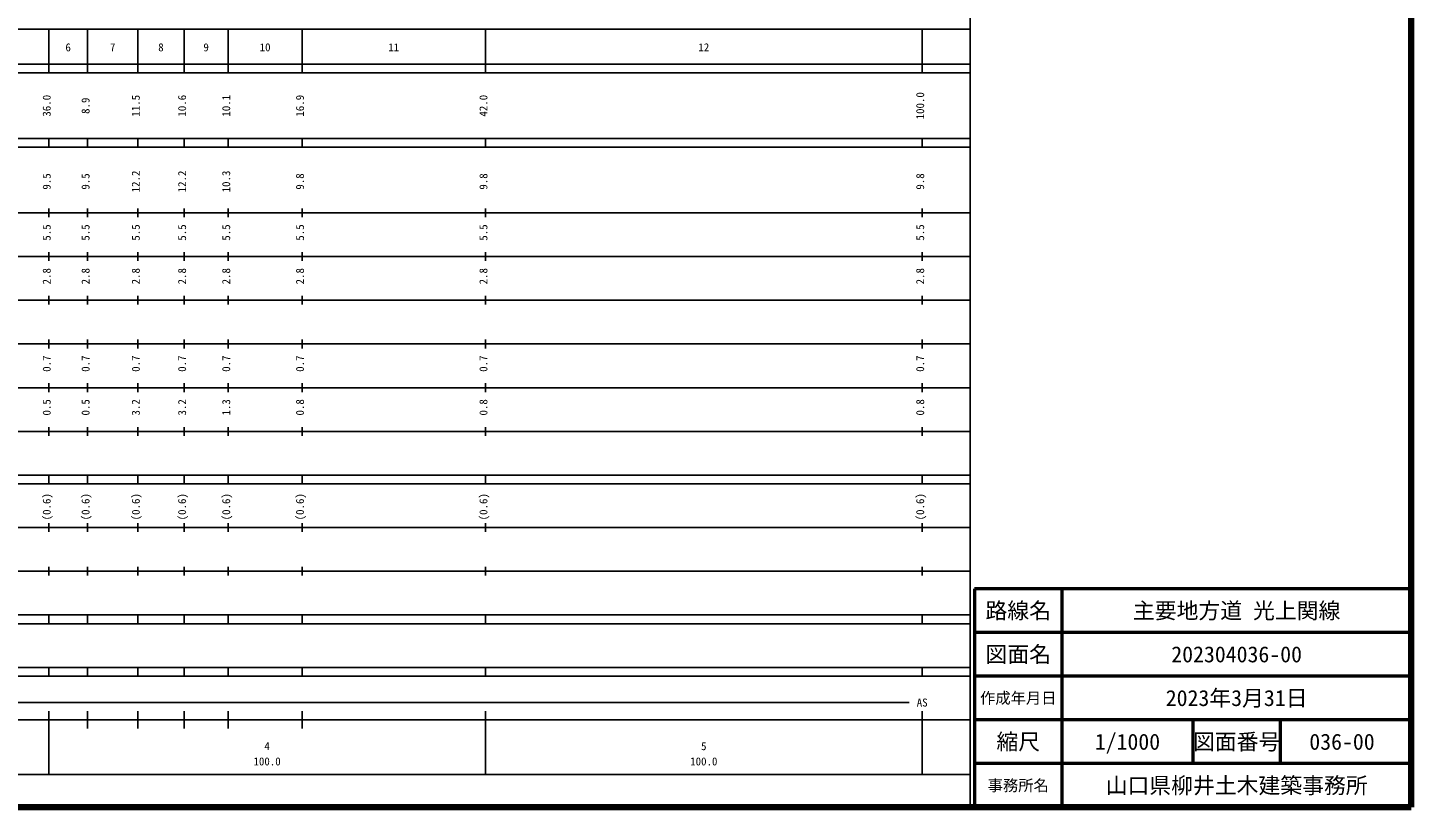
# Model space of a CAD drawing. Units: millimetres on the paper, enlarged 1000 times. Extents: x 40000 to 680000, y 20000 to 380000.
# Drawn here: x 363184 to 680000, y 20000 to 198357 of the extents above; entities that cross this region are included whole.
import ezdxf
from ezdxf.enums import TextEntityAlignment as Align

# ---------------------------------------------------------------- set-up
doc = ezdxf.new("R2010")
doc.units = ezdxf.units.MM
doc.header["$LTSCALE"] = 1000
for name, color, linetype, lineweight in [('M-TTL', 2, 'Continuous', 140), ('M-TTL-BAND', 7, 'Continuous', 25), ('M-TTL-FRAM', 2, 'Continuous', 50), ('M-TTL-LINE', 7, 'Continuous', 50)]:
    doc.layers.add(name, color=color, linetype=linetype, lineweight=lineweight)
doc.layers.add('M-TTL-TXT', color=7, linetype='Continuous')
doc.styles.add('ＭＳ ゴシック', font='')
doc.styles.get('ＭＳ ゴシック').set_extended_font_data('MS Gothic')

msp = doc.modelspace()

# ---------------------------------------------------------------- linework, layer by layer
at = {"layer": 'M-TTL'}
for p, q in [((680000, 20000), (680000, 380000)), ((40000, 20000), (680000, 20000))]:
    msp.add_line(p, q, dxfattribs=at)
at = {"layer": 'M-TTL-BAND'}
for p, q in [((579000, 20000), (579000, 370000)), ((68000, 198000), (579000, 198000)), ((368000, 188000), (368000, 198000)), ((376900, 188000), (376900, 198000)), ((388400, 188000), (388400, 198000)), ((399000, 188000), (399000, 198000)), ((409100, 188000), (409100, 198000)), ((426000, 188000), (426000, 198000)), ((468000, 188000), (468000, 198000)), ((568000, 188000), (568000, 198000)), ((40000, 190000), (579000, 190000)), ((40000, 188000), (579000, 188000)), ((40000, 173000), (579000, 173000)), ((368000, 171000), (368000, 173000)), ((376900, 171000), (376900, 173000)), ((388400, 171000), (388400, 173000)), ((399000, 171000), (399000, 173000)), ((409100, 171000), (409100, 173000)), ((426000, 171000), (426000, 173000)), ((468000, 171000), (468000, 173000)), ((568000, 171000), (568000, 173000)), ((40000, 171000), (579000, 171000)), ((40000, 156000), (579000, 156000)), ((368000, 155000), (368000, 157000)), ((376900, 155000), (376900, 157000)), ((388400, 155000), (388400, 157000)), ((399000, 155000), (399000, 157000)), ((409100, 155000), (409100, 157000)), ((426000, 155000), (426000, 157000)), ((468000, 155000), (468000, 157000)), ((568000, 155000), (568000, 157000)), ((46000, 146000), (579000, 146000)), ((368000, 145000), (368000, 147000)), ((376900, 145000), (376900, 147000)), ((388400, 145000), (388400, 147000)), ((399000, 145000), (399000, 147000)), ((409100, 145000), (409100, 147000)), ((426000, 145000), (426000, 147000)), ((468000, 145000), (468000, 147000)), ((568000, 145000), (568000, 147000)), ((368000, 135000), (368000, 137000)), ((376900, 135000), (376900, 137000)), ((388400, 135000), (388400, 137000)), ((399000, 135000), (399000, 137000)), ((409100, 135000), (409100, 137000)), ((426000, 135000), (426000, 137000)), ((468000, 135000), (468000, 137000)), ((568000, 135000), (568000, 137000)), ((52000, 136000), (579000, 136000)), ((368000, 125000), (368000, 127000)), ((376900, 125000), (376900, 127000)), ((388400, 125000), (388400, 127000)), ((399000, 125000), (399000, 127000)), ((409100, 125000), (409100, 127000)), ((426000, 125000), (426000, 127000)), ((468000, 125000), (468000, 127000)), ((568000, 125000), (568000, 127000)), ((46000, 126000), (579000, 126000)), ((52000, 116000), (579000, 116000)), ((368000, 115000), (368000, 117000)), ((376900, 115000), (376900, 117000)), ((388400, 115000), (388400, 117000)), ((399000, 115000), (399000, 117000)), ((409100, 115000), (409100, 117000)), ((426000, 115000), (426000, 117000)), ((468000, 115000), (468000, 117000)), ((568000, 115000), (568000, 117000)), ((46000, 106000), (579000, 106000)), ((368000, 105000), (368000, 107000)), ((376900, 105000), (376900, 107000)), ((388400, 105000), (388400, 107000)), ((399000, 105000), (399000, 107000)), ((409100, 105000), (409100, 107000)), ((426000, 105000), (426000, 107000)), ((468000, 105000), (468000, 107000)), ((568000, 105000), (568000, 107000)), ((40000, 96000), (579000, 96000)), ((368000, 94000), (368000, 96000)), ((376900, 94000), (376900, 96000)), ((388400, 94000), (388400, 96000)), ((399000, 94000), (399000, 96000)), ((409100, 94000), (409100, 96000)), ((426000, 94000), (426000, 96000)), ((468000, 94000), (468000, 96000)), ((568000, 94000), (568000, 96000)), ((40000, 94000), (579000, 94000)), ((49000, 84000), (579000, 84000)), ((368000, 83000), (368000, 85000)), ((376900, 83000), (376900, 85000)), ((388400, 83000), (388400, 85000)), ((399000, 83000), (399000, 85000)), ((409100, 83000), (409100, 85000)), ((426000, 83000), (426000, 85000)), ((468000, 83000), (468000, 85000)), ((568000, 83000), (568000, 85000)), ((40000, 74000), (579000, 74000)), ((368000, 73000), (368000, 75000)), ((376900, 73000), (376900, 75000)), ((388400, 73000), (388400, 75000)), ((399000, 73000), (399000, 75000)), ((409100, 73000), (409100, 75000)), ((426000, 73000), (426000, 75000)), ((468000, 73000), (468000, 75000)), ((568000, 73000), (568000, 75000)), ((40000, 64000), (579000, 64000)), ((368000, 62000), (368000, 64000)), ((376900, 62000), (376900, 64000)), ((388400, 62000), (388400, 64000)), ((399000, 62000), (399000, 64000)), ((409100, 62000), (409100, 64000)), ((426000, 62000), (426000, 64000)), ((468000, 62000), (468000, 64000)), ((568000, 62000), (568000, 64000)), ((40000, 62000), (579000, 62000)), ((40000, 52000), (579000, 52000)), ((368000, 50000), (368000, 52000)), ((376900, 50000), (376900, 52000)), ((388400, 50000), (388400, 52000)), ((399000, 50000), (399000, 52000)), ((409100, 50000), (409100, 52000)), ((426000, 50000), (426000, 52000)), ((468000, 50000), (468000, 52000)), ((568000, 50000), (568000, 52000)), ((40000, 50000), (579000, 50000)), ((71000, 44000), (565000, 44000)), ((368000, 27500), (368000, 42000)), ((376900, 38000), (376900, 42000)), ((388400, 38000), (388400, 42000)), ((399000, 38000), (399000, 42000)), ((409100, 38000), (409100, 42000)), ((426000, 38000), (426000, 42000)), ((468000, 27500), (468000, 42000)), ((568000, 27500), (568000, 42000)), ((40000, 40000), (579000, 40000)), ((68000, 27500), (579000, 27500))]:
    msp.add_line(p, q, dxfattribs=at)
at = {"layer": 'M-TTL-FRAM'}
for p, q in [((680000, 70000), (580000, 70000)), ((580000, 70000), (580000, 20000))]:
    msp.add_line(p, q, dxfattribs=at)
at = {"layer": 'M-TTL-LINE'}
for p, q in [((600000, 70000), (600000, 20000)), ((680000, 60000), (580000, 60000)), ((680000, 50000), (580000, 50000)), ((680000, 40000), (580000, 40000)), ((630000, 40000), (630000, 30000)), ((650000, 40000), (650000, 30000)), ((680000, 30000), (580000, 30000))]:
    msp.add_line(p, q, dxfattribs=at)

# ---------------------------------------------------------------- texts
at = {"layer": 'M-TTL-BAND', "style": 'ＭＳ ゴシック'}
for s, p in [('6', (372450, 192405)), ('7', (382650, 192405)), ('8', (393700, 192405)), ('9', (404050, 192405)), ('10', (417550, 192405)), ('11', (447000, 192405)), ('12', (518000, 192405)), ('AS', (568000, 42500)), ('4', (418000, 32523)), ('5', (518000, 32523)), ('100.0', (418000, 29033)), ('100.0', (518000, 29033))]:
    msp.add_text(s, height=1833, dxfattribs=at).set_placement(p, align=Align.BOTTOM_CENTER)
for s, p in [('36.0', (369000, 180500)), ('8.9', (377900, 180500)), ('11.5', (389400, 180500)), ('10.6', (400000, 180500)), ('10.1', (410100, 180500)), ('16.9', (427000, 180500)), ('42.0', (469000, 180500)), ('100.0', (569000, 180500)), ('9.5', (369000, 163174)), ('9.5', (377900, 163174)), ('12.2', (389400, 163174)), ('12.2', (400000, 163174)), ('10.3', (410100, 163174)), ('9.8', (427000, 163174)), ('9.8', (469000, 163174)), ('9.8', (569000, 163174)), ('5.5', (369000, 151500)), ('5.5', (377900, 151500)), ('5.5', (389400, 151500)), ('5.5', (400000, 151500)), ('5.5', (410100, 151500)), ('5.5', (427000, 151500)), ('5.5', (469000, 151500)), ('5.5', (569000, 151500)), ('2.8', (369000, 141500)), ('2.8', (377900, 141500)), ('2.8', (389400, 141500)), ('2.8', (400000, 141500)), ('2.8', (410100, 141500)), ('2.8', (427000, 141500)), ('2.8', (469000, 141500)), ('2.8', (569000, 141500)), ('0.7', (369000, 121500)), ('0.7', (377900, 121500)), ('0.7', (389400, 121500)), ('0.7', (400000, 121500)), ('0.7', (410100, 121500)), ('0.7', (427000, 121500)), ('0.7', (469000, 121500)), ('0.7', (569000, 121500)), ('0.5', (369000, 111500)), ('0.5', (377900, 111500)), ('3.2', (389400, 111500)), ('3.2', (400000, 111500)), ('1.3', (410100, 111500)), ('0.8', (427000, 111500)), ('0.8', (469000, 111500)), ('0.8', (569000, 111500)), ('(0.6)', (369000, 88764)), ('(0.6)', (377900, 88764)), ('(0.6)', (389400, 88764)), ('(0.6)', (400000, 88764)), ('(0.6)', (410100, 88764)), ('(0.6)', (427000, 88764)), ('(0.6)', (469000, 88764)), ('(0.6)', (569000, 88764))]:
    msp.add_text(s, height=1833, rotation=90, dxfattribs=at).set_placement(p, align=Align.BOTTOM_CENTER)
at = {"layer": 'M-TTL-TXT', "style": 'ＭＳ ゴシック'}
for s, height, p in [('路線名', 3666, (590000, 65000)), ('路線名', 3666, (590000, 65000)), ('主要地方道 光上関線', 3666, (640000, 65000)), ('図面名', 3666, (590000, 55000)), ('図面名', 3666, (590000, 55000)), ('202304036-00', 3666, (640000, 55000)), ('作成年月日', 2566, (590000, 45000)), ('作成年月日', 2566, (590000, 45000)), ('2023年3月31日', 3666, (640000, 45000)), ('縮尺', 3666, (590000, 35000)), ('縮尺', 3666, (590000, 35000)), ('1/1000', 3666, (615000, 35000)), ('図面番号', 3666, (640000, 35000)), ('図面番号', 3666, (640000, 35000)), ('036-00', 3666, (664125, 35000)), ('事務所名', 2566, (590000, 25000)), ('事務所名', 2566, (590000, 25000)), ('山口県柳井土木建築事務所', 3666, (640000, 25000))]:
    msp.add_text(s, height=height, dxfattribs=at).set_placement(p, align=Align.MIDDLE_CENTER)

doc.saveas('drawing.dxf')
